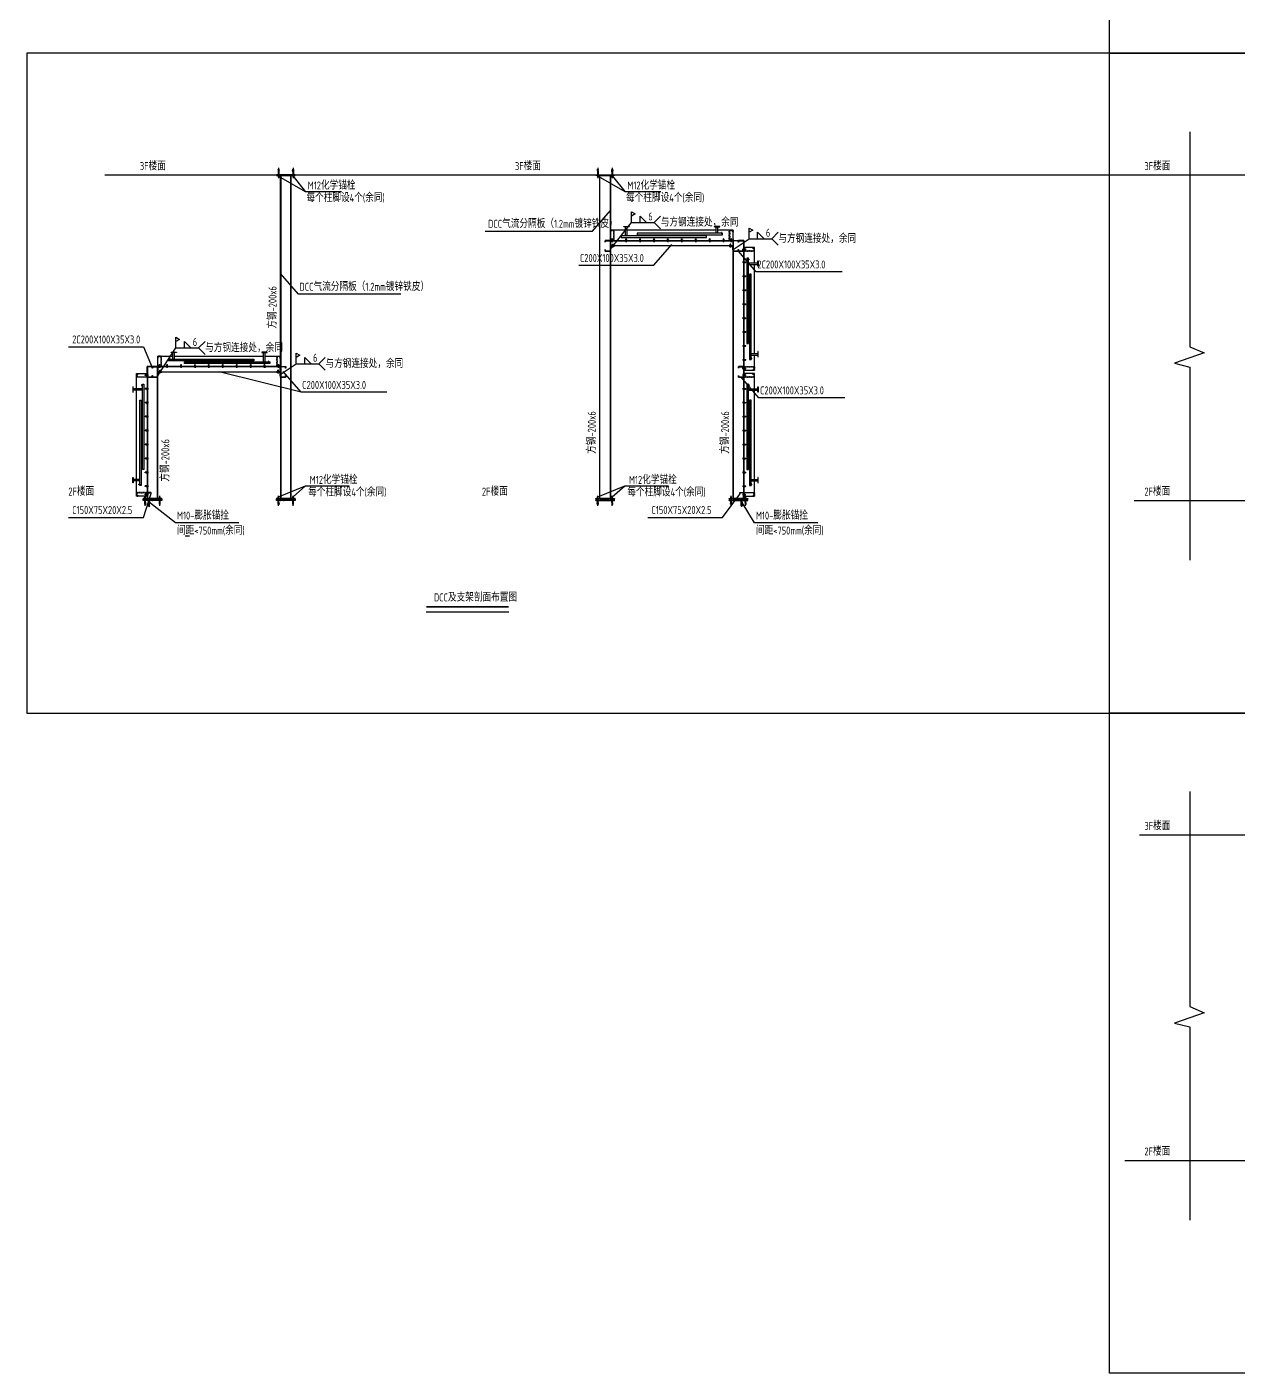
# Model space of a CAD drawing. Header units: millimetres. Extents: x -198529 to 244266, y -64 to 158464.
# Drawn here: x -198529 to -175819, y 90466 to 115695 of the extents above; entities that cross this region are included whole.
import ezdxf
from ezdxf.enums import TextEntityAlignment as Align

# ---------------------------------------------------------------- set-up
doc = ezdxf.new("R2010")
doc.units = ezdxf.units.MM
doc.linetypes.add('ACAD_ISO10W100', pattern=[18.5, 12, -3, 0.5, -3])
doc.linetypes.add('X-HL-SM-F1-SEC-00-01$0$HIDDEN2', pattern=[0.1875, 0.125, -0.0625])
for name, color, linetype in [('0-DCC', 30, 'Continuous'), ('0-DCC-Divider', 90, 'Continuous'), ('0-DCC-STRUC', 180, 'Continuous'), ('0-DCC-STRUC-T', 4, 'Continuous'), ('ANCHOR BOLTS', 4, 'Continuous'), ('ANGEL STEEL_75x75x3.0', 22, 'Continuous'), ('BOLTS', 3, 'Continuous'), ('COIL-BANK', 8, 'Continuous'), ('K-CEIL-DCC-RACK', 10, 'Continuous'), ('MITTELLINIEN', 3, 'ACAD_ISO10W100'), ('X-HL-SM-F1-SEC-00-01$0$BOLTS', 3, 'Continuous'), ('X-HL-SM-F1-SEC-00-01$0$DCC', 30, 'Continuous')]:
    doc.layers.add(name, color=color, linetype=linetype)
doc.styles.add('EDRI-COM', font='tssdeng.shx', dxfattribs={"width": 0.8, "bigfont": 'hztxt.shx'})
pattern_1 = [(45, (70645.0448, 93964.8255), (-1.325825215, 1.325825215), [])]

# ---------------------------------------------------------------- blocks, each defined once
blk = doc.blocks.new('M12')
at = {"layer": 'ANCHOR BOLTS'}
for p, q in [((-12, 2), (12, 2)), ((-12, 0), (-12, 2)), ((-12, 0), (12, 0)), ((-10, 2), (-10, 10)), ((-10, 10), (-8, 10)), ((-8, 10), (8, 10)), ((-7, -38), (-7, 30)), ((-7, 30), (7, 30)), ((-5, 2), (-5, 10)), ((0, 0), (0, 0)), ((5, 2), (5, 10)), ((7, -38), (7, 30)), ((10, 10), (8, 10)), ((10, 2), (10, 10)), ((12, 0), (12, 2)), ((-9, -104), (-9, -103)), ((-3, -106), (-9, -106)), ((-8, -94), (-2, -94)), ((7, -38), (-7, -38)), ((-7, -38), (-7, -40)), ((-7, -58), (-7, -40)), ((-7, -40), (7, -40)), ((-7, -58), (7, -58)), ((-7, -64), (7, -64)), ((-7, -73), (-7, -64)), ((-7, -70), (-6, -70)), ((-7, -71), (-7, -70)), ((-7, -71), (-7, -70)), ((-6, -73), (-7, -71)), ((-6, -73), (-7, -71)), ((-7, -71), (-7, -71)), ((-7, -79), (-7, -73)), ((-7, -73), (2, -73)), ((-7, -112), (-7, -109)), ((-7, -112), (7, -112)), ((-6, -64), (-6, -58)), ((-6, -73), (-6, -70)), ((-5, -112), (-5, -117)), ((-5, -117), (5, -117)), ((-5, -117), (-4, -118)), ((-4, -112), (-4, -117)), ((-4, -118), (4, -118)), ((-3, -104), (-2, -103)), ((-2, -71), (-2, -70)), ((-2, -73), (-2, -70)), ((-2, -71), (-2, -70)), ((-2, -70), (-2, -70)), ((-2, -73), (-2, -71)), ((-2, -73), (-2, -71)), ((-2, -71), (-2, -71)), ((-2, -97), (2, -97)), ((-1, -79), (1, -79)), ((-1, -83), (-1, -79)), ((1, -83), (1, -79)), ((2, -74), (2, -73)), ((2, -74), (5, -74)), ((8, -94), (2, -94)), ((3, -104), (2, -103)), ((3, -73), (3, -70)), ((3, -70), (4, -70)), ((4, -71), (3, -73)), ((3, -73), (4, -73)), ((3, -106), (9, -106)), ((4, -71), (4, -70)), ((4, -71), (4, -70)), ((4, -71), (4, -73)), ((4, -71), (4, -71)), ((4, -112), (4, -117)), ((5, -117), (4, -118)), ((5, -74), (5, -73)), ((5, -73), (7, -73)), ((5, -112), (5, -117)), ((6, -64), (6, -58)), ((7, -38), (7, -40)), ((7, -58), (7, -40)), ((7, -70), (7, -64)), ((7, -73), (7, -70)), ((7, -70), (8, -70)), ((8, -71), (7, -73)), ((8, -71), (7, -73)), ((7, -73), (7, -72)), ((7, -79), (7, -73)), ((7, -112), (7, -109)), ((8, -71), (8, -70)), ((8, -71), (8, -70)), ((8, -71), (8, -71)), ((9, -104), (9, -103))]:
    blk.add_line(p, q, dxfattribs=at)
for centre, radius, start, end in [((-7, 6), 4.3, 55.4349, 120), ((0, -6), 16.2, 72.412, 107.588), ((7, 6), 4.3, 60, 124.5651), ((-193, -81), 185, 353.317, 358.5899), ((-193, -81), 185, 352.2409, 353.019), ((-57, -81), 49.8, 354.7484, 1.9185), ((22, -109), 28.8, 174.5741, 180), ((-193, -82), 191, 352.8882, 353.6179), ((-193, -82), 191, 353.934, 359.8976), ((193, -82), 191, 180.1024, 186.066), ((193, -82), 191, 186.3821, 187.1118), ((57, -81), 49.8, 178.0815, 185.2516), ((-21, -109), 28.8, 0, 5.4259), ((193, -81), 185, 181.4101, 186.683), ((193, -81), 185, 186.981, 187.7591)]:
    blk.add_arc(centre, radius, start, end, dxfattribs=at)
at = {"layer": 'MITTELLINIEN', "color": 8}
blk.add_line((0, -142), (0, 49), dxfattribs=at)
blk = doc.blocks.new('H10_40')
for p, q in [((-117, 5), (-118, 4)), ((-118, -4), (-118, 4)), ((-112, 5), (-117, 5)), ((-117, -5), (-117, 5)), ((-112, 4), (-117, 4)), ((-112, -7), (-112, 7)), ((-112, 7), (-109, 7)), ((-106, 3), (-106, 9)), ((-104, 9), (-103, 9)), ((-104, 3), (-103, 2)), ((-97, -2), (-97, 2)), ((-94, 8), (-94, 2)), ((-83, 1), (-79, 1)), ((-79, 7), (-73, 7)), ((-79, -1), (-79, 1)), ((-74, 2), (-74, 5)), ((-74, 5), (-73, 5)), ((-74, 2), (-73, 2)), ((-71, 8), (-73, 7)), ((-71, 8), (-73, 7)), ((-73, 7), (-70, 7)), ((-73, 5), (-73, 7)), ((-73, 7), (-72, 7)), ((-71, 4), (-73, 3)), ((-71, 4), (-73, 4)), ((-73, 3), (-73, 4)), ((-73, 3), (-70, 3)), ((-73, -7), (-73, 2)), ((-71, 8), (-70, 8)), ((-71, 8), (-70, 8)), ((-71, 8), (-71, 8)), ((-71, 4), (-70, 4)), ((-71, 4), (-70, 4)), ((-71, 4), (-71, 4)), ((-70, 7), (-70, 8)), ((-70, 7), (-64, 7)), ((-70, 3), (-70, 4)), ((-64, -7), (-64, 7)), ((-64, 6), (-58, 6)), ((-58, 7), (-40, 7)), ((-58, -7), (-58, 7)), ((-40, -7), (-40, 7)), ((-38, 7), (-40, 7)), ((-38, 7), (0, 7)), ((-38, 7), (-38, -7)), ((0, -12), (0, 12)), ((0, 12), (2, 12)), ((0, 0), (0, 0)), ((2, -12), (2, 12)), ((2, 10), (10, 10)), ((2, 5), (10, 5)), ((10, 10), (10, 8)), ((10, -8), (10, 8)), ((-117, -5), (-118, -4)), ((-112, -4), (-117, -4)), ((-112, -5), (-117, -5)), ((-112, -7), (-109, -7)), ((-106, -3), (-106, -9)), ((-104, -3), (-103, -2)), ((-104, -9), (-103, -9)), ((-94, -8), (-94, -2)), ((-83, -1), (-79, -1)), ((-79, -7), (-73, -7)), ((-73, -2), (-70, -2)), ((-73, -2), (-71, -2)), ((-73, -2), (-71, -2)), ((-73, -6), (-71, -7)), ((-73, -6), (-71, -7)), ((-73, -6), (-70, -6)), ((-73, -7), (-64, -7)), ((-71, -2), (-70, -2)), ((-71, -2), (-70, -2)), ((-71, -2), (-71, -2)), ((-71, -7), (-70, -7)), ((-71, -7), (-70, -7)), ((-71, -7), (-71, -7)), ((-70, -2), (-70, -2)), ((-70, -7), (-70, -6)), ((-64, -6), (-58, -6)), ((-58, -7), (-40, -7)), ((-38, -7), (-40, -7)), ((-38, -7), (0, -7)), ((0, -12), (2, -12)), ((2, -5), (10, -5)), ((2, -10), (10, -10)), ((10, -10), (10, -8))]:
    blk.add_line(p, q)
at = {"color": 1}
for p, q in [((-37, -7), (-37, 7)), ((-34, 7), (-37, 7)), ((-36, 6), (-36, 6)), ((-34, 6), (-36, 6)), ((-34, 6), (-36, 6)), ((-36, 1), (-36, 5)), ((-35, 5), (-36, 5)), ((-35, 1), (-36, 1)), ((-35, 4), (-35, 5)), ((-34, 4), (-35, 4)), ((-34, 3), (-35, 3)), ((-35, 1), (-35, 3)), ((-34, 2), (-35, 2)), ((-35, 2), (-35, 0)), ((-34, -7), (-34, 7)), ((-34, 7), (-34, 7)), ((-34, 6), (-34, 6)), ((-34, 3), (-34, 4)), ((-34, -1), (-34, 2)), ((-34, -7), (-37, -7)), ((-36, -1), (-36, 0)), ((-35, 0), (-36, 0)), ((-34, -1), (-36, -1)), ((-36, -2), (-36, -1)), ((-34, -1), (-36, -1)), ((-34, -2), (-36, -2)), ((-34, -3), (-36, -3)), ((-36, -4), (-36, -3)), ((-36, -6), (-36, -4)), ((-36, -4), (-36, -4)), ((-34, -6), (-36, -6)), ((-36, -6), (-36, -6)), ((-36, -6), (-36, -6)), ((-35, -4), (-34, -4)), ((-35, -6), (-35, -4)), ((-34, -6), (-35, -6)), ((-34, -2), (-34, -1)), ((-34, -4), (-34, -3)), ((-34, -6), (-34, -6))]:
    blk.add_line(p, q, dxfattribs=at)
for centre, radius, start, end in [((-109, -21), 28.8, 84.5741, 90), ((-81, 193), 185, 262.2409, 263.019), ((-82, 193), 191, 262.8882, 263.6179), ((-81, 193), 185, 263.317, 268.5899), ((-82, 193), 191, 263.934, 269.8976), ((-81, 57), 49.8, 264.7484, 271.9185), ((6, 7), 4.3, 325.4349, 30), ((-6, 0), 16.2, 342.412, 17.588), ((-109, 22), 28.8, 270, 275.4259), ((-82, -193), 191, 96.3821, 97.1118), ((-81, -193), 185, 96.981, 97.7591), ((-82, -193), 191, 90.1024, 96.066), ((-81, -193), 185, 91.4101, 96.683), ((-81, -57), 49.8, 88.0815, 95.2516), ((6, -7), 4.3, 330, 34.5651)]:
    blk.add_arc(centre, radius, start, end)
at = {"layer": 'MITTELLINIEN', "color": 8}
blk.add_line((-111, 0), (20, 0), dxfattribs=at)
at = {"color": 1}
blk.add_text('HSL M10/40', height=2, dxfattribs=at).set_placement((-32, -3))
blk = doc.blocks.new('DCC-SEC-2300')
at = {"layer": 'X-HL-SM-F1-SEC-00-01$0$DCC'}
for p, q in [((88, -18), (-36, -18)), ((88, -48), (-36, -48)), ((138, -1718), (-36, -1718)), ((138, -1748), (-36, -1748))]:
    blk.add_line(p, q, dxfattribs=at)
for points in [[(28, -1748), (28, -2033), (228, -2033), (228, 267), (28, 267), (28, -18)], [(28, -48), (28, -1718)]]:
    blk.add_lwpolyline(points, dxfattribs=at)
at = {"layer": 'X-HL-SM-F1-SEC-00-01$0$DCC', "color": 2, "linetype": 'X-HL-SM-F1-SEC-00-01$0$HIDDEN2', "ltscale": 0.1}
for points in [[(218, 207), (218, 257), (190, 257), (190, 267), (228, 267), (228, 197), (28, 197), (28, 267), (65, 267), (65, 257), (38, 257), (38, 207)], [(218, -1973), (218, -2023), (190, -2023), (190, -2033), (228, -2033), (228, -1963), (28, -1963), (28, -2033), (65, -2033), (65, -2023), (38, -2023), (38, -1973)]]:
    blk.add_lwpolyline(points, close=True, dxfattribs=at)
at = {"layer": 'X-HL-SM-F1-SEC-00-01$0$DCC'}
for points in [[(-42, -83), (-36, -83), (-36, 17), (-42, 17)], [(88, 42), (88, 52), (73, 52), (73, 42)], [(88, -1533), (118, -1533), (118, 67), (88, 67)], [(138, -1833), (168, -1833), (168, -233), (138, -233)], [(-42, -1683), (-36, -1683), (-36, -1783), (-42, -1783)], [(138, -1808), (138, -1818), (123, -1818), (123, -1808)]]:
    blk.add_lwpolyline(points, close=True, dxfattribs=at)
blk = doc.blocks.new('X-HL-SM-F1-SEC-00-01$0$A$C4EA80240')
for p, q in [((3, 10), (1, 10)), ((3, 2), (1, 2)), ((10, 10), (6, 10)), ((10, 2), (6, 2)), ((8, 1), (8, 11)), ((22, 10), (18, 10)), ((22, 2), (18, 2)), ((20, 1), (20, 11)), ((27, 2), (27, 10))]:
    blk.add_line(p, q)
at = {"color": 8}
blk.add_line((14, 0), (14, 12), dxfattribs=at)
blk.add_lwpolyline([(28, 13), (0, 13), (0, 11), (28, 11)], close=True)
blk.add_lwpolyline([(25, 2), (27, 2), (25, 1), (3, 1), (1, 2), (1, 10), (3, 11), (25, 11), (27, 10), (25, 10)])
blk.add_ellipse((4, 6), major_axis=(0, 4.8), ratio=0.661547)
at = {"extrusion": (0, 0, -1)}
for centre, major_axis, ratio in [((14, 6), (6.36, 0), 0.753789), ((24, 6), (0, 4.8), 0.661547)]:
    blk.add_ellipse(centre, major_axis=major_axis, ratio=ratio, dxfattribs=at)
blk = doc.blocks.new('X-HL-SM-F1-SEC-00-01$0$A$C147C6879')
at = {"layer": 'X-HL-SM-F1-SEC-00-01$0$BOLTS'}
for p, q in [((10, 19), (0, 19)), ((0, 13), (48, 13)), ((10, 6), (0, 6)), ((9, 25), (1, 25)), ((1, 20), (1, 17)), ((1, 9), (1, 5)), ((1, 1), (1, 0)), ((9, 20), (9, 17)), ((9, 9), (9, 5)), ((9, 1), (9, 0)), ((10, 19), (48, 19)), ((10, 7), (48, 7)), ((50, 17), (48, 19)), ((48, 19), (48, 7)), ((48, 7), (50, 9)), ((50, 17), (50, 9))]:
    blk.add_line(p, q, dxfattribs=at)
blk.add_lwpolyline([(9, 24), (9, 25), (10, 24), (10, 2), (9, 0), (1, 0), (0, 2), (0, 24), (1, 25), (1, 24)], dxfattribs=at)
at = {"layer": 'X-HL-SM-F1-SEC-00-01$0$BOLTS', "extrusion": (0, 0, -1)}
for centre, major_axis, ratio in [((5, 22), (-4.8, 0), 0.661547), ((5, 13), (0, 6.36), 0.753789)]:
    blk.add_ellipse(centre, major_axis=major_axis, ratio=ratio, dxfattribs=at)
at = {"layer": 'X-HL-SM-F1-SEC-00-01$0$BOLTS'}
blk.add_ellipse((5, 3), major_axis=(-4.8, 0), ratio=0.661547, dxfattribs=at)
blk = doc.blocks.new('A$C2DBF4B5B')
h = blk.add_hatch()
h.set_pattern_fill('ANSI31', color=256, scale=15, style=0)
h.set_pattern_definition(pattern_1)
edge = h.paths.add_edge_path()
edge.add_line((40, 75), (10, 75))
edge.add_arc((10, 65), 10, 90, 180)
edge.add_line((0, 65), (0, 36))
edge.add_line((0, 36), (6, 36))
edge.add_line((6, 36), (6, 60))
edge.add_arc((15, 60), 9, 90, 180, ccw=False)
edge.add_line((15, 69), (40, 69))
edge.add_line((40, 69), (40, 75))
h = blk.add_hatch()
h.set_pattern_fill('ANSI31', color=256, scale=15, style=0)
h.set_pattern_definition(pattern_1)
edge = h.paths.add_edge_path()
edge.add_line((0, 25), (6, 25))
edge.add_line((6, 25), (6, 2))
edge.add_arc((4, 2), 2, -90, 0, ccw=False)
edge.add_line((4, 0), (0, 0))
edge.add_line((0, 0), (0, 25))
h = blk.add_hatch()
h.set_pattern_fill('ANSI31', color=256, scale=15, style=0)
h.set_pattern_definition(pattern_1)
edge = h.paths.add_edge_path()
edge.add_line((51, 69), (51, 75))
edge.add_line((51, 75), (75, 75))
edge.add_line((75, 75), (75, 71))
edge.add_arc((73, 71), 2, -90, 0, ccw=False)
edge.add_line((73, 69), (51, 69))
at = {"color": 8}
for p, q in [((-4, 30), (10, 30)), ((45, 79), (45, 65))]:
    blk.add_line(p, q, dxfattribs=at)
for p, q in [((0, 36), (0, 65)), ((0, 25), (0, 36)), ((6, 36), (0, 36)), ((0, 25), (6, 25)), ((0, 25), (0, 0)), ((0, 0), (4, 0)), ((6, 60), (6, 36)), ((6, 36), (6, 25)), ((6, 2), (6, 25)), ((40, 75), (10, 75)), ((40, 69), (15, 69)), ((51, 75), (40, 75)), ((40, 75), (40, 69)), ((51, 69), (40, 69)), ((51, 69), (51, 75)), ((51, 75), (75, 75)), ((73, 69), (51, 69)), ((75, 75), (75, 71))]:
    blk.add_line(p, q)
for centre, radius, start, end in [((10, 65), 10, 90, 180), ((4, 2), 2, 270, 0), ((15, 60), 9, 90, 180), ((73, 71), 2, 270, 0)]:
    blk.add_arc(centre, radius, start, end)
blk = doc.blocks.new('A$C4EA80240')
for p, q in [((3, 10), (1, 10)), ((3, 2), (1, 2)), ((10, 10), (6, 10)), ((10, 2), (6, 2)), ((8, 1), (8, 11)), ((22, 10), (18, 10)), ((22, 2), (18, 2)), ((20, 1), (20, 11)), ((27, 2), (27, 10))]:
    blk.add_line(p, q)
at = {"color": 8}
blk.add_line((14, 0), (14, 12), dxfattribs=at)
blk.add_lwpolyline([(28, 13), (0, 13), (0, 11), (28, 11)], close=True)
blk.add_lwpolyline([(25, 2), (27, 2), (25, 1), (3, 1), (1, 2), (1, 10), (3, 11), (25, 11), (27, 10), (25, 10)])
blk.add_ellipse((4, 6), major_axis=(0, 4.8), ratio=0.661547)
at = {"extrusion": (0, 0, -1)}
for centre, major_axis, ratio in [((14, 6), (6.36, 0), 0.753789), ((24, 6), (0, 4.8), 0.661547)]:
    blk.add_ellipse(centre, major_axis=major_axis, ratio=ratio, dxfattribs=at)
blk = doc.blocks.new('A$C147C6879')
at = {"layer": 'BOLTS'}
for p, q in [((10, 19), (0, 19)), ((0, 13), (48, 13)), ((10, 6), (0, 6)), ((9, 25), (1, 25)), ((1, 20), (1, 17)), ((1, 9), (1, 5)), ((1, 1), (1, 0)), ((9, 20), (9, 17)), ((9, 9), (9, 5)), ((9, 1), (9, 0)), ((10, 19), (48, 19)), ((10, 7), (48, 7)), ((50, 17), (48, 19)), ((48, 19), (48, 7)), ((48, 7), (50, 9)), ((50, 17), (50, 9))]:
    blk.add_line(p, q, dxfattribs=at)
blk.add_lwpolyline([(9, 24), (9, 25), (10, 24), (10, 2), (9, 0), (1, 0), (0, 2), (0, 24), (1, 25), (1, 24)], dxfattribs=at)
at = {"layer": 'BOLTS', "extrusion": (0, 0, -1)}
for centre, major_axis, ratio in [((5, 22), (-4.8, 0), 0.661547), ((5, 13), (0, 6.36), 0.753789)]:
    blk.add_ellipse(centre, major_axis=major_axis, ratio=ratio, dxfattribs=at)
at = {"layer": 'BOLTS'}
blk.add_ellipse((5, 3), major_axis=(-4.8, 0), ratio=0.661547, dxfattribs=at)

msp = doc.modelspace()

# ---------------------------------------------------------------- hatches: boundary and pattern name
h = msp.add_hatch()
h.set_pattern_fill('AR-CONC', color=256, scale=0.1)
h.set_pattern_definition([(50, (-471872.73, 251278.534), (18.2184669, -1.59390855), [1.905, -20.955]), (355, (-471872.73, 251278.534), (-3.5243421, 19.1056845), [1.524, -16.7640584]), (100.451445, (-471871.212, 251278.401), (14.6941247, 17.5117752), [1.6190009, -17.8090245]), (46.1842, (-471872.73, 251283.614), (27.1079041, -4.2042328), [2.8575, -31.4325]), (96.635558, (-471870.471, 251283.264), (23.7404134, 24.7426125), [2.4285023, -26.7135608]), (351.184151, (-471872.73, 251283.614), (23.7404134, 24.7426125), [2.2859967, -25.1459732]), (21, (-471870.19, 251282.344), (15.1614391, -10.2265198), [1.905, -20.955]), (326, (-471870.19, 251282.344), (6.1802028, 18.4187966), [1.524, -16.764]), (71.451445, (-471868.927, 251281.492), (21.3416419, 8.1922769), [1.6190009, -17.8089938]), (37.5, (-471872.73, 251278.534), (0.30886033, 8.45550389), [0, -16.5608, 0, -17.018, 0, -16.8275]), (7.5, (-471872.73, 251278.534), (6.68196625, 10.01805748), [0, -9.7028, 0, -16.1798, 0, -6.4135]), (327.5, (-471878.3945, 251278.534), (13.55905952, -0.5728744), [0, -6.35, 0, -19.812, 0, -26.289]), (317.5, (-471880.935, 251278.534), (14.81291814, 2.5426491), [0, -8.255, 0, -13.1572, 0, -18.669])])
h.paths.add_polyline_path([(-195999.9, 106849.5), (-196349.9, 106849.5), (-196349.9, 106820), (-195999.9, 106820)])
h = msp.add_hatch()
h.set_pattern_fill('AR-CONC', color=256, scale=0.1)
h.set_pattern_definition([(50, (-474373.106, 251278.534), (18.2184669, -1.59390855), [1.905, -20.955]), (355, (-474373.106, 251278.534), (-3.5243421, 19.1056845), [1.524, -16.7640584]), (100.451445, (-474371.588, 251278.401), (14.6941247, 17.5117752), [1.6190009, -17.8090245]), (46.1842, (-474373.106, 251283.614), (27.1079041, -4.2042328), [2.8575, -31.4325]), (96.635558, (-474370.847, 251283.264), (23.7404134, 24.7426125), [2.4285023, -26.7135608]), (351.184151, (-474373.106, 251283.614), (23.7404134, 24.7426125), [2.2859967, -25.1459732]), (21, (-474370.566, 251282.344), (15.1614391, -10.2265198), [1.905, -20.955]), (326, (-474370.566, 251282.344), (6.1802028, 18.4187966), [1.524, -16.764]), (71.451445, (-474369.302, 251281.492), (21.3416419, 8.1922769), [1.6190009, -17.8089938]), (37.5, (-474373.106, 251278.534), (0.30886033, 8.45550389), [0, -16.5608, 0, -17.018, 0, -16.8275]), (7.5, (-474373.106, 251278.534), (6.68196625, 10.01805748), [0, -9.7028, 0, -16.1798, 0, -6.4135]), (327.5, (-474378.77, 251278.534), (13.55905952, -0.5728744), [0, -6.35, 0, -19.812, 0, -26.289]), (317.5, (-474381.31, 251278.534), (14.81291814, 2.5426491), [0, -8.255, 0, -13.1572, 0, -18.669])])
h.paths.add_polyline_path([(-193499.5, 106849.5), (-193849.5, 106849.5), (-193849.5, 106820), (-193499.5, 106820)])
h = msp.add_hatch()
h.set_pattern_fill('AR-CONC', color=256, scale=0.1)
h.set_pattern_definition([(50, (-458613.058, 251278.534), (18.2184669, -1.59390855), [1.905, -20.955]), (355, (-458613.058, 251278.534), (-3.5243421, 19.1056845), [1.524, -16.7640584]), (100.451445, (-458611.54, 251278.401), (14.6941247, 17.5117752), [1.6190009, -17.8090245]), (46.1842, (-458613.058, 251283.614), (27.1079041, -4.2042328), [2.8575, -31.4325]), (96.635558, (-458610.799, 251283.264), (23.7404134, 24.7426125), [2.4285023, -26.7135608]), (351.184151, (-458613.058, 251283.614), (23.7404134, 24.7426125), [2.2859967, -25.1459732]), (21, (-458610.518, 251282.344), (15.1614391, -10.2265198), [1.905, -20.955]), (326, (-458610.518, 251282.344), (6.1802028, 18.4187966), [1.524, -16.764]), (71.451445, (-458609.254, 251281.492), (21.3416419, 8.1922769), [1.6190009, -17.8089938]), (37.5, (-458613.0576, 251278.534), (0.30886033, 8.45550389), [0, -16.5608, 0, -17.018, 0, -16.8275]), (7.5, (-458613.058, 251278.534), (6.68196625, 10.01805748), [0, -9.7028, 0, -16.1798, 0, -6.4135]), (327.5, (-458618.722, 251278.534), (13.55905952, -0.5728744), [0, -6.35, 0, -19.812, 0, -26.289]), (317.5, (-458621.262, 251278.534), (14.81291814, 2.5426491), [0, -8.255, 0, -13.1572, 0, -18.669])])
h.paths.add_polyline_path([(-187864.4, 106849.5), (-187514.4, 106849.5), (-187514.4, 106820), (-187864.4, 106820)])
h = msp.add_hatch()
h.set_pattern_fill('AR-CONC', color=256, scale=0.1)
h.set_pattern_definition([(50, (-456112.682, 251278.534), (18.2184669, -1.59390855), [1.905, -20.955]), (355, (-456112.682, 251278.534), (-3.5243421, 19.1056845), [1.524, -16.7640584]), (100.451445, (-456111.164, 251278.401), (14.6941247, 17.5117752), [1.6190009, -17.8090245]), (46.1842, (-456112.682, 251283.614), (27.1079041, -4.2042328), [2.8575, -31.4325]), (96.635558, (-456110.423, 251283.264), (23.7404134, 24.7426125), [2.4285023, -26.7135608]), (351.184151, (-456112.682, 251283.614), (23.7404134, 24.7426125), [2.2859967, -25.1459732]), (21, (-456110.142, 251282.344), (15.1614391, -10.2265198), [1.905, -20.955]), (326, (-456110.142, 251282.344), (6.1802028, 18.4187966), [1.524, -16.764]), (71.451445, (-456108.879, 251281.492), (21.3416419, 8.1922769), [1.6190009, -17.8089938]), (37.5, (-456112.682, 251278.534), (0.30886033, 8.45550389), [0, -16.5608, 0, -17.018, 0, -16.8275]), (7.5, (-456112.682, 251278.534), (6.68196625, 10.01805748), [0, -9.7028, 0, -16.1798, 0, -6.4135]), (327.5, (-456118.346, 251278.534), (13.55905952, -0.5728744), [0, -6.35, 0, -19.812, 0, -26.289]), (317.5, (-456120.886, 251278.534), (14.81291814, 2.5426491), [0, -8.255, 0, -13.1572, 0, -18.669])])
h.paths.add_polyline_path([(-185364.1, 106849.5), (-185014.1, 106849.5), (-185014.1, 106820), (-185364.1, 106820)])

# ---------------------------------------------------------------- linework, layer by layer
msp.add_line((-191041.5, 104735.3), (-189495.2, 104735.3))
for points in [[(-178231.8, 127567), (-154619.2, 127567), (-154619.2, 115200), (-178231.8, 115200)], [(-178231.8, 115200), (-198528.9, 115200), (-198528.9, 102833), (-178231.8, 102833)], [(-178231.8, 115200), (-154597.3, 115200), (-154597.3, 102833), (-178231.8, 102833)], [(-196349.9, 106849.5), (-195999.9, 106849.5), (-195999.9, 106820), (-196349.9, 106820)], [(-193849.5, 106849.5), (-193499.5, 106849.5), (-193499.5, 106820), (-193849.5, 106820)], [(-187514.4, 106849.5), (-187864.4, 106849.5), (-187864.4, 106820), (-187514.4, 106820)], [(-185014.1, 106849.5), (-185364.1, 106849.5), (-185364.1, 106820), (-185014.1, 106820)], [(-178231.8, 102833), (-154597.3, 102833), (-154597.3, 90466), (-178231.8, 90466)]]:
    msp.add_lwpolyline(points, close=True)
at = {"const_width": 30}
msp.add_lwpolyline([(-191041.5, 104825.3), (-189495.2, 104825.3)], dxfattribs=at)
at = {"layer": '0-DCC-Divider', "const_width": 30}
for points in [[(-193774.5, 112920), (-193774.5, 109329.2)], [(-187589.1, 111687.2), (-187589.4, 112920)], [(-185089.1, 106900.2), (-185089.1, 106859.5)]]:
    msp.add_lwpolyline(points, dxfattribs=at)
at = {"layer": '0-DCC-STRUC', "color": 6}
msp.add_line((-196274.9, 106859.5), (-196074.9, 106859.5), dxfattribs=at)
for points in [[(-193849.5, 112910), (-193499.5, 112910), (-193499.5, 112920), (-193849.5, 112920)], [(-187514.4, 112910), (-187864.4, 112910), (-187864.4, 112920), (-187514.4, 112920)], [(-196349.9, 106849.5), (-195999.9, 106849.5), (-195999.9, 106859.5), (-196349.9, 106859.5)], [(-193849.5, 106849.5), (-193499.5, 106849.5), (-193499.5, 106859.5), (-193849.5, 106859.5)], [(-187514.4, 106849.5), (-187864.4, 106849.5), (-187864.4, 106859.5), (-187514.4, 106859.5)], [(-185014.1, 106849.5), (-185364.1, 106849.5), (-185364.1, 106859.5), (-185014.1, 106859.5)]]:
    msp.add_lwpolyline(points, close=True, dxfattribs=at)
at = {"layer": '0-DCC-STRUC'}
for points in [[(-187686.4, 111687.2), (-187592.4, 111687.2), (-187592.4, 111493.2), (-187686.4, 111493.2), (-187686.4, 111520.2), (-187689.4, 111520.2), (-187689.4, 111490.2), (-187589.4, 111490.2), (-187589.4, 111690.2), (-187689.4, 111690.2), (-187689.4, 111660.2), (-187686.4, 111660.2), (-187686.4, 111687.2)], [(-185192.1, 111687.2), (-185286.1, 111687.2), (-185286.1, 111493.2), (-185192.1, 111493.2), (-185192.1, 111520.2), (-185189.1, 111520.2), (-185189.1, 111490.2), (-185289.1, 111490.2), (-185289.1, 111690.2), (-185189.1, 111690.2), (-185189.1, 111660.2), (-185192.1, 111660.2), (-185192.1, 111687.2)], [(-185186.1, 111687.2), (-185092.1, 111687.2), (-185092.1, 111493.2), (-185186.1, 111493.2), (-185186.1, 111520.2), (-185189.1, 111520.2), (-185189.1, 111490.2), (-185089.1, 111490.2), (-185089.1, 111690.2), (-185189.1, 111690.2), (-185189.1, 111660.2), (-185186.1, 111660.2), (-185186.1, 111687.2)], [(-196177.9, 109327), (-196271.9, 109327), (-196271.9, 109133), (-196177.9, 109133), (-196177.9, 109160), (-196174.9, 109160), (-196174.9, 109130), (-196274.9, 109130), (-196274.9, 109330), (-196174.9, 109330), (-196174.9, 109300), (-196177.9, 109300), (-196177.9, 109327)], [(-196171.9, 109327), (-196077.9, 109327), (-196077.9, 109133), (-196171.9, 109133), (-196171.9, 109160), (-196174.9, 109160), (-196174.9, 109130), (-196074.9, 109130), (-196074.9, 109330), (-196174.9, 109330), (-196174.9, 109300), (-196171.9, 109300), (-196171.9, 109327)], [(-193677.5, 109327), (-193771.5, 109327), (-193771.5, 109133), (-193677.5, 109133), (-193677.5, 109160), (-193674.5, 109160), (-193674.5, 109130), (-193774.5, 109130), (-193774.5, 109330), (-193674.5, 109330), (-193674.5, 109300), (-193677.5, 109300), (-193677.5, 109327)], [(-185186.1, 109327), (-185092.1, 109327), (-185092.1, 109133), (-185186.1, 109133), (-185186.1, 109160), (-185189.1, 109160), (-185189.1, 109130), (-185089.1, 109130), (-185089.1, 109330), (-185189.1, 109330), (-185189.1, 109300), (-185186.1, 109300), (-185186.1, 109327)]]:
    msp.add_lwpolyline(points, dxfattribs=at)
for points in [[(-187589.4, 111690.2), (-185289.1, 111690.2), (-185289.1, 111590.2), (-187589.4, 111590.2)], [(-187586.4, 111687.2), (-185292.1, 111687.2), (-185292.1, 111593.2), (-187586.4, 111593.2)], [(-193774.5, 109330), (-196074.9, 109330), (-196074.9, 109230), (-193774.5, 109230)], [(-193777.5, 109327), (-196071.9, 109327), (-196071.9, 109233), (-193777.5, 109233)]]:
    msp.add_lwpolyline(points, close=True, dxfattribs=at)
for points in [[(-196203.9, 106940.1), (-196199.9, 106940.1), (-196199.9, 106961, 0.4142136), (-196208.9, 106970), (-196265.9, 106970, 0.4142136), (-196274.9, 106961), (-196274.9, 106829, 0.4142136), (-196265.9, 106820), (-196208.9, 106820, 0.4142136), (-196199.9, 106829), (-196199.9, 106850), (-196203.9, 106850), (-196203.9, 106829, -0.4142136), (-196208.9, 106824), (-196265.9, 106824, -0.4142136), (-196270.9, 106829), (-196270.9, 106961, -0.4142136), (-196265.9, 106966), (-196208.9, 106966, -0.4142136), (-196203.9, 106961)], [(-185160.1, 106940.1), (-185164.1, 106940.1), (-185164.1, 106961, -0.4142136), (-185155.1, 106970), (-185098.1, 106970, -0.4142136), (-185089.1, 106961), (-185089.1, 106829, -0.4142136), (-185098.1, 106820), (-185155.1, 106820, -0.4142136), (-185164.1, 106829), (-185164.1, 106850), (-185160.1, 106850), (-185160.1, 106829, 0.4142136), (-185155.1, 106824), (-185098.1, 106824, 0.4142136), (-185093.1, 106829), (-185093.1, 106961, 0.4142136), (-185098.1, 106966), (-185155.1, 106966, 0.4142136), (-185160.1, 106961)]]:
    msp.add_lwpolyline(points, format="xyb", close=True, dxfattribs=at)
at = {"layer": '0-DCC-STRUC-T'}
for p, q in [((-176723.8, 113731), (-176723.8, 109703.1)), ((-193810.5, 112900.4), (-193311.5, 112611.5)), ((-193538.5, 112900.4), (-193311.5, 112611.5)), ((-187818.1, 112900.4), (-187319, 112611.5)), ((-187546, 112900.4), (-187319, 112611.5)), ((-193311.5, 112611.5), (-192632, 112611.5)), ((-187319, 112611.5), (-186639.6, 112611.5)), ((-187924.5, 111867.8), (-187589.4, 112255.1)), ((-187193.6, 112030.4), (-186767.6, 112030.4)), ((-189938.9, 111867.8), (-187924.5, 111867.8)), ((-186774.3, 111226.6), (-186439.2, 111614)), ((-184988.6, 111725.3), (-184562.6, 111725.3)), ((-184854, 111105.9), (-185189.1, 111493.2)), ((-193439.4, 110687.6), (-193774.5, 111075)), ((-188177.1, 111226.6), (-186774.3, 111226.6)), ((-183244.2, 111105.9), (-184854, 111105.9)), ((-191520.7, 110687.6), (-193439.4, 110687.6)), ((-197748.6, 109700.3), (-196345.9, 109700.3)), ((-196345.9, 109700.3), (-196177.9, 109313.5)), ((-195735.5, 109678.3), (-195309.5, 109678.3)), ((-176456.4, 109586), (-177013.6, 109390)), ((-176723.8, 109703.1), (-176723.8, 109702.1)), ((-176723.8, 109702.1), (-176456.4, 109586)), ((-193480, 109381.9), (-193054, 109381.9)), ((-177013.6, 109390), (-176724.7, 109320.4)), ((-176724.7, 109320.4), (-176723.8, 109320.2)), ((-176723.8, 109320.2), (-176723.8, 105701.5)), ((-193389.4, 108847.9), (-194924.7, 109232.3)), ((-193389.4, 108847.9), (-193724.5, 109235.3)), ((-184804, 108745.6), (-185139.1, 109133)), ((-191779.6, 108847.9), (-193389.4, 108847.9)), ((-183194.2, 108745.6), (-184804, 108745.6)), ((-193810.5, 106889.2), (-193304.6, 107094.2)), ((-193538.5, 106889.2), (-193304.6, 107094.2)), ((-193304.6, 107094.2), (-192483.5, 107094.2)), ((-187825.5, 106889.2), (-187319.6, 107094.2)), ((-187553.4, 106889.2), (-187319.6, 107094.2)), ((-187319.6, 107094.2), (-186498.5, 107094.2)), ((-196345.9, 106503.6), (-196199.9, 106950.5)), ((-195743.2, 106400.1), (-196233.4, 106784)), ((-185485.1, 106503.6), (-185164.1, 106940.1)), ((-184887.6, 106400.1), (-185119.6, 106784)), ((-197748.6, 106503.6), (-196345.9, 106503.6)), ((-186887.8, 106503.6), (-185485.1, 106503.6)), ((-194556, 106400.1), (-195743.2, 106400.1)), ((-183700.4, 106400.1), (-184887.6, 106400.1)), ((-195563.6, 106155.5), (-195481.9, 106155.5)), ((-176723.8, 101364), (-176723.8, 97336.1)), ((-176456.4, 97219), (-177013.6, 97023)), ((-176723.8, 97336.1), (-176723.8, 97335.1)), ((-176723.8, 97335.1), (-176456.4, 97219)), ((-177013.6, 97023), (-176724.7, 96953.4)), ((-176724.7, 96953.4), (-176723.8, 96953.2)), ((-176723.8, 96953.2), (-176723.8, 93334.5))]:
    msp.add_line(p, q, dxfattribs=at)
for points in [[(-187583.4, 111528.5), (-187193.6, 112030.4)], [(-187193.6, 112030.4), (-187193.6, 112230.4), (-187193.6, 112230.4), (-187123.6, 112190.4), (-187193.6, 112150.4)], [(-187033.1, 112030.4), (-187033.1, 112150.4), (-186913.1, 112030.4)], [(-186767.6, 112030.4), (-186647.6, 112150.4)], [(-186767.6, 112030.4), (-186647.6, 111910.4)], [(-184988.6, 111725.3), (-184988.6, 111925.3), (-184988.6, 111925.3), (-184918.6, 111885.3), (-184988.6, 111845.3)], [(-184828.1, 111725.3), (-184828.1, 111845.3), (-184708.1, 111725.3)], [(-184562.6, 111725.3), (-184442.6, 111845.3)], [(-185289.1, 111522.9), (-184988.6, 111725.3)], [(-184562.6, 111725.3), (-184442.6, 111605.3)], [(-195735.5, 109678.3), (-195735.5, 109878.3), (-195735.5, 109878.3), (-195665.5, 109838.3), (-195735.5, 109798.3)], [(-195575.1, 109678.3), (-195575.1, 109798.3), (-195455.1, 109678.3)], [(-195309.5, 109678.3), (-195189.5, 109798.3)], [(-196068.9, 109168.3), (-195735.5, 109678.3)], [(-195309.5, 109678.3), (-195189.5, 109558.3)], [(-193480, 109381.9), (-193480, 109581.9), (-193480, 109581.9), (-193410, 109541.9), (-193480, 109501.9)], [(-193319.6, 109381.9), (-193319.6, 109501.9), (-193199.6, 109381.9)], [(-193054, 109381.9), (-192934, 109501.9)], [(-193780.5, 109179.5), (-193480, 109381.9)], [(-193054, 109381.9), (-192934, 109261.9)]]:
    msp.add_lwpolyline(points, dxfattribs=at)
for points in [[(-187193.6, 112230.4), (-187193.6, 112150.4), (-187123.6, 112190.4), (-187193.6, 112230.4)], [(-184988.6, 111925.3), (-184988.6, 111845.3), (-184918.6, 111885.3), (-184988.6, 111925.3)], [(-195735.5, 109878.3), (-195735.5, 109798.3), (-195665.5, 109838.3), (-195735.5, 109878.3)], [(-193480, 109581.9), (-193480, 109501.9), (-193410, 109541.9), (-193480, 109581.9)]]:
    msp.add_solid(points, dxfattribs=at)
at = {"layer": 'COIL-BANK'}
for p, q in [((-197066.2, 112920), (-155537.8, 112920)), ((-177765.4, 106820), (-138929, 106820)), ((-177666.1, 100553), (-138791, 100553)), ((-177942.3, 94453), (-138929, 94453))]:
    msp.add_line(p, q, dxfattribs=at)
at = {"layer": 'K-CEIL-DCC-RACK'}
for points in [[(-193774.5, 106859.5), (-193574.5, 106859.5), (-193574.5, 112910), (-193774.5, 112910)], [(-193768.5, 106859.5), (-193580.5, 106859.5), (-193580.5, 112910), (-193768.5, 112910)], [(-187589.4, 106859.5), (-187789.4, 106859.5), (-187789.4, 112910), (-187589.4, 112910)], [(-187595.4, 106859.5), (-187783.4, 106859.5), (-187783.4, 112910), (-187595.4, 112910)], [(-185089.1, 106859.5), (-185289.1, 106859.5), (-185289.1, 111690.2), (-185089.1, 111690.2)], [(-185095.1, 106859.5), (-185283.1, 106859.5), (-185283.1, 111690.2), (-185095.1, 111690.2)], [(-196268.9, 106859.5), (-196080.9, 106859.5), (-196080.9, 109330), (-196268.9, 109330)]]:
    msp.add_lwpolyline(points, close=True, dxfattribs=at)
msp.add_lwpolyline([(-196074.9, 106859.5), (-196074.9, 109330), (-196274.9, 109330), (-196274.9, 106859.5)], dxfattribs=at)

# ---------------------------------------------------------------- block references
at = {"xscale": -1, "rotation": 180}
for p in [(-193810.5, 112910), (-187825.5, 112910)]:
    msp.add_blockref('M12', p, dxfattribs=at)
at = {"rotation": 180}
for p in [(-193538.5, 112910), (-187553.4, 112910)]:
    msp.add_blockref('M12', p, dxfattribs=at)
for p in [(-196310.9, 106859.5), (-193810.5, 106859.5), (-187825.5, 106859.5), (-185325.1, 106859.5)]:
    msp.add_blockref('M12', p)
at = {"xscale": -1}
for p in [(-196038.8, 106859.5), (-193538.5, 106859.5), (-187553.4, 106859.5), (-185053, 106859.5)]:
    msp.add_blockref('M12', p, dxfattribs=at)
at = {"layer": '0-DCC'}
for p, rotation in [((-185555.6, 111915.1), 270), ((-184861.2, 109526.8), 180), ((-184861.2, 107166.8), 180)]:
    msp.add_blockref('DCC-SEC-2300', p, dxfattribs=dict(at, rotation=rotation))
at = {"layer": '0-DCC', "xscale": -1}
for p, rotation in [((-195808.3, 109554.8), 90), ((-196502.7, 107166.8), 180)]:
    msp.add_blockref('DCC-SEC-2300', p, dxfattribs=dict(at, rotation=rotation))
at = {"layer": 'ANCHOR BOLTS', "xscale": -1, "rotation": 270}
msp.add_blockref('H10_40', (-196240.4, 106824), dxfattribs=at)
at = {"layer": 'ANCHOR BOLTS', "rotation": 90}
msp.add_blockref('H10_40', (-185126.6, 106824), dxfattribs=at)
at = {"layer": 'ANGEL STEEL_75x75x3.0', "xscale": -1, "rotation": 90}
for p in [(-187514.4, 111590.2), (-195999.9, 109230)]:
    msp.add_blockref('A$C2DBF4B5B', p, dxfattribs=at)
at = {"layer": 'ANGEL STEEL_75x75x3.0', "rotation": 270}
for p in [(-185364.1, 111590.2), (-193849.5, 109230)]:
    msp.add_blockref('A$C2DBF4B5B', p, dxfattribs=at)
at = {"layer": 'BOLTS', "color": 2, "rotation": 180}
for p in [(-187530.4, 111606.9), (-196015.8, 109246.7)]:
    msp.add_blockref('A$C4EA80240', p, dxfattribs=at)
at = {"layer": 'BOLTS', "rotation": 90}
for p in [(-187531.7, 111574.6), (-196017.2, 109214.4)]:
    msp.add_blockref('A$C147C6879', p, dxfattribs=at)
at = {"layer": 'BOLTS', "color": 2, "xscale": -1, "rotation": 180}
for p in [(-185348.1, 111606.9), (-193833.5, 109246.7)]:
    msp.add_blockref('A$C4EA80240', p, dxfattribs=at)
at = {"layer": 'BOLTS', "xscale": -1, "rotation": 270}
for p in [(-185346.8, 111574.6), (-193832.2, 109214.4)]:
    msp.add_blockref('A$C147C6879', p, dxfattribs=at)
at = {"layer": 'X-HL-SM-F1-SEC-00-01$0$BOLTS', "color": 2, "xscale": -1}
for p, rotation in [((-187568.1, 111702.9), 180), ((-187306.9, 111702.9), 180), ((-187045.7, 111702.9), 180), ((-186784.5, 111702.9), 180), ((-186523.3, 111702.9), 180), ((-186262.1, 111702.9), 180), ((-186001, 111702.9), 180), ((-185739.8, 111702.9), 180), ((-185478.6, 111702.9), 180), ((-185338.1, 111702.9), 180), ((-185074.4, 111298.1), 90), ((-185074.4, 111036.9), 90), ((-185074.4, 110775.7), 90), ((-185074.4, 110514.5), 90), ((-185074.4, 110253.3), 90), ((-185074.4, 109992.1), 90), ((-185074.4, 109730.9), 90), ((-185073.9, 109469.8), 90), ((-185066.4, 109183.8), 90), ((-185074.4, 108928.1), 90), ((-185074.4, 108666.9), 90), ((-185074.4, 108405.7), 90), ((-185074.4, 108144.5), 90), ((-185074.4, 107883.3), 90), ((-185074.4, 107622.1), 90), ((-185074.4, 107360.9), 90), ((-185074.4, 107099.8), 90), ((-185066.4, 106946.3), 90)]:
    msp.add_blockref('X-HL-SM-F1-SEC-00-01$0$A$C4EA80240', p, dxfattribs=dict(at, rotation=rotation))
at = {"layer": 'X-HL-SM-F1-SEC-00-01$0$BOLTS', "xscale": -1}
for p, rotation in [((-187566.8, 111675.6), 270), ((-187305.6, 111675.6), 270), ((-187044.4, 111675.6), 270), ((-186783.2, 111675.6), 270), ((-186522, 111675.6), 270), ((-186260.8, 111675.6), 270), ((-185999.6, 111675.6), 270), ((-185738.4, 111675.6), 270), ((-185477.3, 111675.6), 270), ((-185336.8, 111675.6), 270), ((-185101.7, 111296.8), 180), ((-185101.7, 111035.6), 180), ((-185101.7, 110774.4), 180), ((-185101.7, 110513.2), 180), ((-185101.7, 110252), 180), ((-185101.7, 109990.8), 180), ((-185101.7, 109729.6), 180), ((-185101.2, 109468.4), 180), ((-185102.7, 109182.5), 180), ((-185101.7, 108926.8), 180), ((-185101.7, 108665.6), 180), ((-185101.7, 108404.4), 180), ((-185101.7, 108143.2), 180), ((-185101.7, 107882), 180), ((-185101.7, 107620.8), 180), ((-185101.7, 107359.6), 180), ((-185101.7, 107098.4), 180), ((-185102.7, 106945), 180)]:
    msp.add_blockref('X-HL-SM-F1-SEC-00-01$0$A$C147C6879', p, dxfattribs=dict(at, rotation=rotation))
at = {"layer": 'X-HL-SM-F1-SEC-00-01$0$BOLTS'}
for p in [(-185102.7, 111508.6), (-185102.7, 109282.5)]:
    msp.add_blockref('X-HL-SM-F1-SEC-00-01$0$A$C147C6879', p, dxfattribs=at)
at = {"layer": 'X-HL-SM-F1-SEC-00-01$0$BOLTS', "color": 2}
for p, rotation in [((-185066.4, 111507.3), 90), ((-196025.8, 109342.7), 180), ((-195885.3, 109342.7), 180), ((-195624.2, 109342.7), 180), ((-195363, 109342.7), 180), ((-195101.8, 109342.7), 180), ((-194840.6, 109342.7), 180), ((-194579.4, 109342.7), 180), ((-194318.2, 109342.7), 180), ((-194057, 109342.7), 180), ((-193795.8, 109342.7), 180), ((-185066.4, 109281.2), 90), ((-196297.5, 109183.8), 270), ((-196289.5, 108928.1), 270), ((-196289.5, 108666.9), 270), ((-196289.5, 108405.7), 270), ((-196289.5, 108144.5), 270), ((-196289.5, 107883.3), 270), ((-196289.5, 107622.1), 270), ((-196289.5, 107360.9), 270), ((-196289.5, 107099.8), 270), ((-196297.5, 106946.3), 270)]:
    msp.add_blockref('X-HL-SM-F1-SEC-00-01$0$A$C4EA80240', p, dxfattribs=dict(at, rotation=rotation))
at = {"layer": 'X-HL-SM-F1-SEC-00-01$0$BOLTS'}
for p, rotation in [((-196027.2, 109315.4), 90), ((-195886.7, 109315.4), 90), ((-195625.5, 109315.4), 90), ((-195364.3, 109315.4), 90), ((-195103.1, 109315.4), 90), ((-194841.9, 109315.4), 90), ((-194580.7, 109315.4), 90), ((-194319.5, 109315.4), 90), ((-194058.3, 109315.4), 90), ((-193797.2, 109315.4), 90), ((-196261.3, 109182.5), 180), ((-196262.3, 108926.8), 180), ((-196262.3, 108665.6), 180), ((-196262.3, 108404.4), 180), ((-196262.3, 108143.2), 180), ((-196262.3, 107882), 180), ((-196262.3, 107620.8), 180), ((-196262.3, 107359.6), 180), ((-196262.3, 107098.4), 180), ((-196261.3, 106945), 180)]:
    msp.add_blockref('X-HL-SM-F1-SEC-00-01$0$A$C147C6879', p, dxfattribs=dict(at, rotation=rotation))

# ---------------------------------------------------------------- texts
at = {"style": 'EDRI-COM', "width": 0.8}
msp.add_text('DCC及支架剖面布置图', height=150, dxfattribs=at).set_placement((-190897.5, 104927.8))
at = {"layer": '0-DCC-STRUC-T', "style": 'EDRI-COM', "width": 0.8}
for s, p in [('3F楼面', (-196410.5, 113011)), ('3F楼面', (-189377.4, 113011)), ('3F楼面', (-177575.3, 113011)), ('M12化学锚栓', (-193262.3, 112648)), ('M12化学锚栓', (-187269.9, 112648)), ('每个柱脚设4个(余同)', (-193287.2, 112415.9)), ('每个柱脚设4个(余同)', (-187294.8, 112415.9)), ('DCC气流分隔板（1.2mm镀锌铁皮）', (-189881.1, 111929.7)), ('6', (-186877.8, 112067.4)), ('6', (-184672.8, 111762.3)), ('C200X100X35X3.0', (-188159.3, 111288.6)), ('2C200X100X35X3.0', (-184832.2, 111167.8)), ('DCC气流分隔板（1.2mm镀锌铁皮）', (-193417.6, 110749.6)), ('2C200X100X35X3.0', (-197679.9, 109762.2)), ('6', (-195419.8, 109715.3)), ('6', (-193164.3, 109418.9)), ('C200X100X35X3.0', (-193367.6, 108909.9)), ('C200X100X35X3.0', (-184782.2, 108807.6)), ('M12化学锚栓', (-193224.6, 107130.8)), ('M12化学锚栓', (-187239.5, 107130.8)), ('2F楼面', (-197751.5, 106911)), ('每个柱脚设4个(余同)', (-193255.5, 106898.6)), ('2F楼面', (-189996.9, 106911)), ('每个柱脚设4个(余同)', (-187270.5, 106898.6)), ('2F楼面', (-177575.3, 106911)), ('C150X75X20X2.5', (-197679.9, 106565.5)), ('M10-膨胀锚拴', (-195714.1, 106462)), ('C150X75X20X2.5', (-186819.1, 106565.5)), ('M10-膨胀锚拴', (-184858.6, 106462)), ('间距<750mm(余同)', (-195714.1, 106180.9)), ('间距<750mm(余同)', (-184858.6, 106180.9)), ('3F楼面', (-177575.3, 100644)), ('2F楼面', (-177575.3, 94544))]:
    msp.add_text(s, height=150, dxfattribs=at).set_placement(p)
for p in [(-186644.3, 112030.4), (-184439.3, 111725.3), (-195186.3, 109678.3), (-192930.8, 109381.9)]:
    msp.add_text('与方钢连接处，余同', height=150, dxfattribs=at).set_placement(p, align=Align.MIDDLE_LEFT)
for p in [(-193847.6, 110038.9), (-187862.5, 107694.5), (-185362.2, 107694.5), (-195858.3, 107172)]:
    msp.add_text('方钢-200x6', height=150, rotation=90, dxfattribs=at).set_placement(p)

doc.saveas('drawing.dxf')
